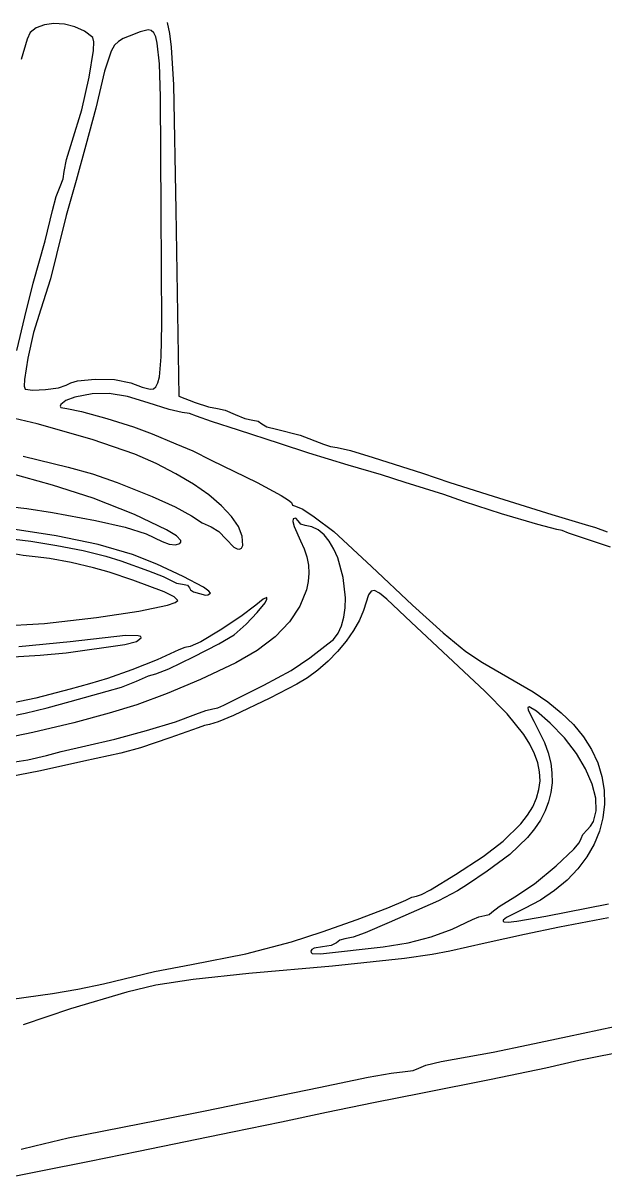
# Model space of a CAD drawing. Extents: x 19 to 1860, y 54 to 866.
# Drawn here: x 1559.1 to 1646.8, y 266.6 to 441.2 of the extents above; entities that cross this region are included whole.
import ezdxf

# ---------------------------------------------------------------- set-up
doc = ezdxf.new("R2010")
doc.units = 0

msp = doc.modelspace()

# ---------------------------------------------------------------- linework, layer by layer
at = {"layer": 'Layer 1'}
for p, q in [((1561.070834, 440.480205), (1560.163163, 439.747183)), ((1562.303401, 440.937584), (1561.070834, 440.480205)), ((1563.75385, 441.116588), (1562.303401, 440.937584)), ((1565.315168, 441.014482), (1563.75385, 441.116588)), ((1566.880341, 440.628536), (1565.315168, 441.014482)), ((1568.342356, 439.956016), (1566.880341, 440.628536)), ((1577.947259, 440.177873), (1576.746151, 439.881696)), ((1578.406197, 440.069892), (1577.947259, 440.177873)), ((1578.782344, 439.727449), (1578.406197, 440.069892)), ((1580.8259, 441.254776), (1581.169404, 439.612503)), ((1559.6874, 438.74125), (1558.8293, 435.69331)), ((1560.163163, 439.747183), (1559.6874, 438.74125)), ((1569.5942, 438.99419), (1568.342356, 439.956016)), ((1569.754059, 438.345173), (1569.5942, 438.99419)), ((1569.702395, 437.040614), (1569.754059, 438.345173)), ((1573.47605, 438.425223), (1572.887045, 437.838479)), ((1574.19863, 438.847214), (1573.47605, 438.425223)), ((1575.1093, 439.22142), (1574.19863, 438.847214)), ((1576.746151, 439.881696), (1575.1093, 439.22142)), ((1579.084415, 439.102729), (1578.782344, 439.727449)), ((1579.321125, 438.14792), (1579.084415, 439.102729)), ((1581.169404, 439.612503), (1581.433982, 437.531893)), ((1569.076463, 433.032579), (1569.702395, 437.040614)), ((1572.3771, 436.970015), (1571.376325, 433.92006)), ((1572.887045, 437.838479), (1572.3771, 436.970015)), ((1579.633321, 435.056785), (1579.321125, 438.14792)), ((1581.433982, 437.531893), (1581.781969, 431.849026)), ((1579.788653, 430.071542), (1579.633321, 435.056785)), ((1571.376325, 433.92006), (1570.0376, 428.33962)), ((1567.940323, 428.105499), (1569.076463, 433.032579)), ((1581.781969, 431.849026), (1582.1425, 412.95025)), ((1579.9076, 412.88872), (1579.788653, 430.071542)), ((1566.5179, 423.39479), (1567.940323, 428.105499)), ((1570.0376, 428.33962), (1568.5564, 422.75076)), ((1565.651862, 420.611089), (1566.5179, 423.39479)), ((1568.5564, 422.75076), (1567.0747, 417.45604)), ((1565.2917, 418.79677), (1565.651862, 420.611089)), ((1564.6851, 416.5433), (1565.1135, 417.671194)), ((1565.1135, 417.671194), (1565.2917, 418.79677)), ((1567.0747, 417.45604), (1565.588, 412.16133)), ((1564.099262, 415.008663), (1564.6851, 416.5433)), ((1563.5426, 412.90509), (1564.099262, 415.008663)), ((1562.4043, 408.33736), (1563.5426, 412.90509)), ((1565.588, 412.16133), (1564.1533, 406.27832)), ((1579.997308, 395.770681), (1579.9076, 412.88872)), ((1582.1425, 412.95025), (1582.5494, 384.91245)), ((1560.628762, 401.938489), (1562.4043, 408.33736)), ((1564.1533, 406.27832), (1563.253338, 402.587201)), ((1559.3777, 396.86546), (1560.628762, 401.938489)), ((1563.253338, 402.587201), (1561.747, 398.04211)), ((1558.141488, 391.789545), (1559.3777, 396.86546)), ((1561.747, 398.04211), (1560.668509, 394.494544)), ((1579.907619, 390.855682), (1579.997308, 395.770681)), ((1560.668509, 394.494544), (1559.789875, 390.62414)), ((1559.789875, 390.62414), (1559.306678, 387.443721)), ((1579.635337, 387.843384), (1579.907619, 390.855682)), ((1579.408951, 386.927315), (1579.635337, 387.843384)), ((1559.306678, 387.443721), (1559.274488, 386.428763)), ((1559.274488, 386.428763), (1559.4145, 385.96611)), ((1559.4145, 385.96611), (1560.572197, 385.799237)), ((1562.4906, 385.895959), (1564.414028, 386.181161)), ((1564.414028, 386.181161), (1565.5868, 386.57973)), ((1565.5868, 386.57967), (1566.284505, 386.938685)), ((1565.5868, 386.57973), (1565.5868, 386.57967)), ((1566.284505, 386.938685), (1567.304664, 387.213439)), ((1567.304664, 387.213439), (1569.964463, 387.497951)), ((1569.964463, 387.497951), (1572.87043, 387.408785)), ((1572.87043, 387.408785), (1575.3268, 386.92152)), ((1575.3268, 386.92152), (1577.026194, 386.272855)), ((1577.026194, 386.272855), (1578.264298, 385.946954)), ((1578.264298, 385.946954), (1578.732141, 386.028473)), ((1578.732141, 386.028473), (1579.110788, 386.338803)), ((1579.110788, 386.338803), (1579.408951, 386.927315)), ((1560.572197, 385.799237), (1562.4906, 385.895959)), ((1565.518825, 384.240169), (1564.781975, 383.673373)), ((1566.915, 384.77434), (1565.518825, 384.240169)), ((1569.501261, 385.273778), (1566.915, 384.77434)), ((1572.095538, 385.306283), (1569.501261, 385.273778)), ((1574.851945, 384.859938), (1572.095538, 385.306283)), ((1577.9246, 383.92283), (1574.851945, 384.859938)), ((1582.5494, 384.91245), (1585.009, 383.97638)), ((1561.200037, 380.720721), (1552.408973, 382.810913)), ((1564.781975, 383.673373), (1564.693434, 383.424497)), ((1564.693434, 383.424497), (1564.808888, 383.223573)), ((1564.808888, 383.223573), (1565.704, 383.04039)), ((1565.704, 383.04039), (1567.902563, 382.599101)), ((1567.902563, 382.599101), (1571.7056, 381.547751)), ((1581.121838, 382.884109), (1577.9246, 383.92283)), ((1583.0953, 382.45207), (1581.121838, 382.884109)), ((1584.174588, 382.29495), (1583.0953, 382.45207)), ((1585.009, 383.97638), (1587.023725, 383.315276)), ((1587.023725, 383.315276), (1588.414, 383.04031)), ((1588.414, 383.04031), (1589.57875, 382.782144)), ((1589.57875, 382.782144), (1591.0507, 382.16148)), ((1569.528183, 378.378704), (1561.200037, 380.720721)), ((1571.7056, 381.547751), (1575.725163, 380.295119)), ((1585.2223, 381.91721), (1584.174588, 382.29495)), ((1587.506688, 381.073259), (1585.2223, 381.91721)), ((1591.5598, 379.79526), (1587.506688, 381.073259)), ((1591.0507, 382.16148), (1592.538113, 381.539741)), ((1592.538113, 381.539741), (1593.7397, 381.27903)), ((1593.7397, 381.27903), (1594.540088, 381.12318)), ((1594.540088, 381.12318), (1595.0623, 380.75211)), ((1595.0623, 380.75211), (1595.856613, 380.298688)), ((1575.725163, 380.295119), (1578.5733, 379.24998)), ((1578.5733, 379.24998), (1582.1151, 377.73896)), ((1597.7582, 377.77755), (1591.5598, 379.79526)), ((1595.856613, 380.298688), (1597.3107, 379.94341)), ((1597.3107, 379.94341), (1600.860888, 379.053122)), ((1600.860888, 379.053122), (1604.3918, 377.66674)), ((1575.9171, 376.1671), (1569.528183, 378.378704)), ((1582.1151, 377.73896), (1584.673038, 376.644128)), ((1602.1853, 376.30128), (1597.7582, 377.77755)), ((1604.3918, 377.66674), (1605.408663, 377.306944)), ((1605.408663, 377.306944), (1606.4136, 377.15729)), ((1559.0929, 375.86866), (1565.8815, 374.22275)), ((1579.146396, 374.738165), (1575.9171, 376.1671)), ((1584.673038, 376.644128), (1587.4277, 375.27739)), ((1608.0884, 374.50244), (1602.1853, 376.30128)), ((1606.4136, 377.15729), (1608.431038, 376.724565)), ((1608.431038, 376.724565), (1611.8818, 375.68419)), ((1611.8818, 375.68419), (1619.3049, 373.28104)), ((1565.8815, 374.22275), (1569.5411, 373.202899)), ((1582.10893, 373.216348), (1579.146396, 374.738165)), ((1587.4277, 375.27739), (1594.3639, 371.8639)), ((1613.1058, 373.04275), (1608.0884, 374.50244)), ((1563.5207, 371.4937), (1557.0274, 373.29061)), ((1569.5411, 373.202899), (1573.2601, 371.87131)), ((1584.766408, 371.630908), (1582.10893, 373.216348)), ((1616.6669, 371.88012), (1613.1058, 373.04275)), ((1619.3049, 373.28104), (1623.4369, 371.87591)), ((1569.683731, 369.506517), (1563.5207, 371.4937)), ((1573.2601, 371.87131), (1578.5728, 369.75631)), ((1587.080537, 370.011108), (1584.766408, 371.630908)), ((1594.3639, 371.8639), (1598.011713, 369.945345)), ((1619.599, 370.98022), (1616.6669, 371.88012)), ((1622.5313, 370.06622), (1619.599, 370.98022)), ((1623.4369, 371.87591), (1629.9303, 369.82167)), ((1554.7475, 368.522609), (1559.657595, 367.955933)), ((1575.8669, 367.065465), (1569.683731, 369.506517)), ((1578.5728, 369.75631), (1582.01135, 368.226946)), ((1589.013025, 368.386206), (1587.080537, 370.011108)), ((1598.011713, 369.945345), (1599.121427, 369.244174)), ((1599.121427, 369.244174), (1599.529, 368.84705)), ((1599.529, 368.84705), (1599.713888, 368.483891)), ((1599.713888, 368.483891), (1600.1585, 368.33284)), ((1625.613609, 368.957609), (1622.5313, 370.06622)), ((1631.18815, 367.180191), (1625.613609, 368.957609)), ((1629.9303, 369.82167), (1638.7848, 367.03991)), ((1559.657595, 367.955933), (1563.5207, 367.37362)), ((1563.5207, 367.37362), (1570.001192, 366.163445)), ((1580.711994, 364.755656), (1575.8669, 367.065465)), ((1582.01135, 368.226946), (1584.4758, 366.84225)), ((1584.4758, 366.84225), (1586.0742, 365.827599)), ((1590.525577, 366.785463), (1589.013025, 368.386206)), ((1591.579899, 365.238141), (1590.525577, 366.785463)), ((1600.1585, 368.33284), (1601.24185, 367.857605)), ((1601.24185, 367.857605), (1602.9621, 366.71502)), ((1602.9621, 366.71502), (1605.9294, 364.50888)), ((1636.683941, 365.529991), (1631.18815, 367.180191)), ((1638.7848, 367.03991), (1643.8023, 365.56066)), ((1564.063981, 363.827389), (1556.598674, 364.976071)), ((1570.001192, 366.163445), (1574.493988, 365.144628)), ((1574.493988, 365.144628), (1577.632264, 364.150121)), ((1586.0742, 365.827599), (1587.4302, 365.18791)), ((1587.4302, 365.18791), (1588.592938, 364.49086)), ((1592.1377, 363.7735), (1591.579899, 365.238141)), ((1599.8097, 366.42376), (1599.750653, 366.026568)), ((1599.750653, 366.026568), (1599.938375, 365.269105)), ((1600.22, 366.517279), (1599.8097, 366.42376)), ((1599.938375, 365.269105), (1600.9096, 363.10849)), ((1600.5445, 366.12665), (1600.22, 366.517279)), ((1600.960288, 365.607303), (1600.5445, 366.12665)), ((1601.5893, 365.3913), (1600.960288, 365.607303)), ((1602.619524, 365.223271), (1601.5893, 365.3913)), ((1603.576452, 364.745402), (1602.619524, 365.223271)), ((1639.53, 364.80303), (1636.683941, 365.529991)), ((1643.8023, 365.56066), (1645.390963, 365.121824)), ((1645.390963, 365.121824), (1647.1381, 364.45516)), ((1552.028047, 364.064812), (1560.2738, 363.02928)), ((1570.432948, 362.512219), (1564.063981, 363.827389)), ((1577.632264, 364.150121), (1580.0492, 363.01288)), ((1582.208321, 363.832814), (1580.711994, 364.755656)), ((1582.8608, 363.1622), (1582.208321, 363.832814)), ((1588.592938, 364.49086), (1589.7265, 363.33835)), ((1589.7265, 363.33835), (1590.868734, 362.147645)), ((1592.1372, 363.77346), (1592.1377, 363.7735)), ((1592.204116, 362.388663), (1592.1372, 363.77346)), ((1604.452501, 363.997023), (1603.576452, 364.745402)), ((1605.240086, 363.017462), (1604.452501, 363.997023)), ((1605.9294, 364.50888), (1611.6216, 359.21417)), ((1640.357638, 364.645913), (1639.53, 364.80303)), ((1641.3007, 364.26816), (1640.357638, 364.645913)), ((1647.6381, 362.12914), (1641.3007, 364.26816)), ((1560.2738, 363.02928), (1564.186752, 362.398974)), ((1564.186752, 362.398974), (1568.147338, 361.61233)), ((1568.147338, 361.61233), (1571.565355, 360.797449)), ((1575.5695, 361.04399), (1570.432948, 362.512219)), ((1580.0492, 363.01288), (1581.092117, 362.607519)), ((1581.092117, 362.607519), (1582.058787, 362.505296)), ((1582.058787, 362.505296), (1582.723564, 362.694225)), ((1582.723564, 362.694225), (1582.872228, 362.894126)), ((1582.872228, 362.894126), (1582.8608, 363.16232)), ((1582.8608, 363.16232), (1582.8608, 363.1622)), ((1590.868734, 362.147645), (1591.345596, 361.884495)), ((1591.345596, 361.884495), (1591.73795, 361.838904)), ((1591.73795, 361.838904), (1592.029541, 362.007937)), ((1592.029541, 362.007937), (1592.204116, 362.388663)), ((1600.9096, 363.10849), (1601.474801, 361.903516)), ((1601.474801, 361.903516), (1601.869047, 360.679088)), ((1605.931624, 361.846047), (1605.240086, 363.017462)), ((1606.51953, 360.522108), (1605.931624, 361.846047)), ((1559.115638, 360.855206), (1556.8884, 361.26458)), ((1560.936, 360.68494), (1559.115638, 360.855206)), ((1563.07055, 360.427065), (1560.936, 360.68494)), ((1566.351925, 359.802715), (1563.07055, 360.427065)), ((1569.711338, 359.035805), (1566.351925, 359.802715)), ((1571.565355, 360.797449), (1573.8506, 360.08243)), ((1573.8506, 360.08243), (1577.9828, 358.57431)), ((1579.276273, 359.567998), (1575.5695, 361.04399)), ((1601.869047, 360.679088), (1602.095384, 359.440942)), ((1607.354113, 357.573973), (1606.51953, 360.522108)), ((1572.08, 358.35025), (1569.711338, 359.035805)), ((1575.6219, 357.15795), (1572.08, 358.35025)), ((1577.9828, 358.57431), (1580.23195, 357.705906)), ((1583.218238, 357.726463), (1579.276273, 359.567998)), ((1602.156855, 358.194814), (1602.056506, 356.946441)), ((1602.095384, 359.440942), (1602.156855, 358.194814)), ((1611.6216, 359.21417), (1617.770622, 353.391541)), ((1580.339013, 355.390588), (1575.6219, 357.15795)), ((1580.23195, 357.705906), (1581.495, 357.05789)), ((1581.495, 357.05789), (1582.203162, 356.711071)), ((1582.203162, 356.711071), (1583.1184, 356.56682)), ((1583.1184, 356.56682), (1583.86875, 356.406675)), ((1586.273383, 356.078859), (1583.218238, 357.726463)), ((1583.86875, 356.406675), (1584.1808, 356.02165)), ((1602.056506, 356.946441), (1601.797381, 355.701558)), ((1607.683162, 354.487684), (1607.354113, 357.573973)), ((1581.845639, 354.628224), (1580.339013, 355.390588)), ((1582.4102, 354.11449), (1581.845639, 354.628224)), ((1584.1808, 356.02165), (1584.325295, 355.693055)), ((1584.325295, 355.693055), (1584.766988, 355.395544)), ((1584.766988, 355.395544), (1586.5912, 354.87017)), ((1587.117771, 355.502617), (1586.273383, 356.078859)), ((1586.5912, 354.87017), (1586.94735, 354.934423)), ((1586.94735, 354.934423), (1587.3197, 355.18466)), ((1587.3197, 355.18466), (1587.117771, 355.502617)), ((1587.3197, 355.18466), (1587.3197, 355.18466)), ((1595.8538, 354.543), (1595.263763, 354.293989)), ((1595.844757, 354.267222), (1595.8538, 354.543)), ((1601.797381, 355.701558), (1600.814988, 353.245209)), ((1607.639153, 352.991054), (1607.683162, 354.487684)), ((1611.160494, 354.951527), (1610.3908, 352.5957)), ((1611.541802, 355.494034), (1611.160494, 354.951527)), ((1612.059225, 355.57888), (1611.541802, 355.494034)), ((1612.81662, 355.180521), (1612.059225, 355.57888)), ((1613.917844, 354.273415), (1612.81662, 355.180521)), ((1576.5599, 352.476253), (1580.843525, 353.375965)), ((1580.843525, 353.375965), (1582.005519, 353.772159)), ((1582.005519, 353.772159), (1582.4102, 354.11449)), ((1594.1521, 353.38986), (1591.926073, 351.671436)), ((1595.263763, 354.293989), (1594.1521, 353.38986)), ((1594.3888, 352.269221), (1595.565478, 353.759813)), ((1595.565478, 353.759813), (1595.844757, 354.267222)), ((1600.814988, 353.245209), (1599.234033, 350.871657)), ((1607.446008, 351.577872), (1607.639153, 352.991054)), ((1617.5672, 350.83079), (1613.917844, 354.273415)), ((1617.770622, 353.391541), (1622.4248, 349.191889)), ((1562.3402, 350.62734), (1570.183925, 351.523871)), ((1570.183925, 351.523871), (1576.5599, 352.476253)), ((1591.926073, 351.671436), (1588.822763, 349.61053)), ((1592.708947, 350.509471), (1594.3888, 352.269221)), ((1607.096144, 350.287467), (1607.446008, 351.577872)), ((1609.791046, 351.113915), (1608.911428, 349.555423)), ((1610.3908, 352.5957), (1609.791046, 351.113915)), ((1553.523498, 350.142232), (1562.3402, 350.62734)), ((1562.3402, 350.62734), (1562.3402, 350.62734)), ((1588.822763, 349.61053), (1585.91042, 347.880322)), ((1590.9111, 348.91881), (1592.708947, 350.509471)), ((1599.234033, 350.871657), (1597.078877, 348.626794)), ((1606.581978, 349.159168), (1607.096144, 350.287467)), ((1608.911428, 349.555423), (1607.798508, 347.971829)), ((1628.6933, 340.40029), (1617.5672, 350.83079)), ((1566.1769, 347.86613), (1558.438836, 347.080294)), ((1574.53925, 348.790899), (1566.1769, 347.86613)), ((1574.413125, 347.445305), (1576.172528, 347.930125)), ((1576.449219, 348.781417), (1574.53925, 348.790899)), ((1576.172528, 347.930125), (1576.8821, 348.45941)), ((1576.848559, 348.659383), (1576.449219, 348.781417)), ((1576.8821, 348.45941), (1576.848559, 348.659383)), ((1585.91042, 347.880322), (1584.2573, 347.15399)), ((1584.7804, 345.570244), (1588.593641, 347.541605)), ((1588.593641, 347.541605), (1590.9111, 348.91881)), ((1597.078877, 348.626794), (1594.373879, 346.556508)), ((1602.2977, 345.43045), (1605.0304, 347.5462)), ((1605.0304, 347.5462), (1605.895924, 348.232302)), ((1605.895924, 348.232302), (1606.581978, 349.159168)), ((1607.798508, 347.971829), (1606.49885, 346.414738)), ((1622.4248, 349.191889), (1625.852878, 346.382202)), ((1555.930653, 345.500971), (1561.654759, 345.824679)), ((1561.654759, 345.824679), (1565.5867, 346.172)), ((1565.5867, 346.172), (1574.413125, 347.445305)), ((1565.5867, 346.172), (1565.5867, 346.172)), ((1582.5501, 346.63091), (1579.329698, 345.148146)), ((1583.474313, 347.000341), (1582.5501, 346.63091)), ((1584.2573, 347.15399), (1583.474313, 347.000341)), ((1594.373879, 346.556508), (1591.1434, 344.70669)), ((1606.49885, 346.414738), (1605.059017, 344.935754)), ((1625.852878, 346.382202), (1628.3236, 344.72947)), ((1579.329698, 345.148146), (1575.502838, 343.609571)), ((1581.075309, 343.802438), (1584.7804, 345.570244)), ((1591.1434, 344.70669), (1585.812066, 342.184613)), ((1599.493862, 343.549795), (1602.2977, 345.43045)), ((1605.059017, 344.935754), (1603.525572, 343.586483)), ((1628.3236, 344.72947), (1635.968125, 340.323893)), ((1571.844333, 342.309041), (1569.129, 341.54041)), ((1575.502838, 343.609571), (1571.844333, 342.309041)), ((1576.1758, 341.92835), (1577.988375, 342.710556)), ((1577.988375, 342.710556), (1579.0823, 343.0359)), ((1579.0823, 343.0359), (1581.075309, 343.802438)), ((1595.3971, 341.31085), (1599.493862, 343.549795)), ((1601.945079, 342.41853), (1600.3641, 341.4835)), ((1603.525572, 343.586483), (1601.945079, 342.41853)), ((1566.1773, 340.71035), (1561.016288, 339.347704)), ((1569.129, 341.54041), (1566.1773, 340.71035)), ((1571.7853, 340.39768), (1573.927225, 341.021869)), ((1573.927225, 341.021869), (1576.1758, 341.92835)), ((1585.812066, 342.184613), (1580.827025, 340.061943)), ((1589.3545, 338.27897), (1595.3971, 341.31085)), ((1600.3641, 341.4835), (1596.2824, 339.35264)), ((1561.016288, 339.347704), (1553.1909, 337.72525)), ((1562.722238, 337.884298), (1566.1773, 338.86271)), ((1566.1773, 338.86271), (1571.7853, 340.39768)), ((1580.827025, 340.061943), (1576.234422, 338.357131)), ((1596.2824, 339.35264), (1590.833913, 336.739025)), ((1632.070874, 337.013565), (1628.6933, 340.40029)), ((1635.968125, 340.323893), (1638.175703, 338.799162)), ((1638.175703, 338.799162), (1640.1967, 337.1591)), ((1553.486, 335.88027), (1559.3889, 337.09328)), ((1559.3889, 337.09328), (1562.722238, 337.884298)), ((1572.0804, 337.08863), (1566.7677, 335.65421)), ((1576.234422, 338.357131), (1572.0804, 337.08863)), ((1585.1562, 336.93018), (1586.662813, 337.502953)), ((1586.662813, 337.502953), (1587.673, 337.74118)), ((1587.673, 337.74118), (1588.4377, 337.899158)), ((1588.4377, 337.899158), (1589.3545, 338.27897)), ((1635.361225, 338.066608), (1635.173432, 337.959263)), ((1635.173432, 337.959263), (1635.230466, 337.562428)), ((1635.230466, 337.562428), (1636.0829, 335.89982)), ((1636.467397, 337.413294), (1635.361225, 338.066608)), ((1638.5412, 335.60342), (1636.467397, 337.413294)), ((1640.1967, 337.1591), (1642.035185, 335.396968)), ((1566.7677, 335.65421), (1560.5696, 334.19891)), ((1577.7114, 334.467209), (1582.068103, 335.800224)), ((1582.068103, 335.800224), (1585.1562, 336.93018)), ((1587.2134, 335.38787), (1586.4273, 335.235918)), ((1588.486389, 335.770654), (1587.2134, 335.38787)), ((1590.833913, 336.739025), (1588.486389, 335.770654)), ((1634.569477, 333.890491), (1632.070874, 337.013565)), ((1636.0829, 335.89982), (1637.706016, 332.672949)), ((1640.694371, 333.358665), (1638.5412, 335.60342)), ((1642.035185, 335.396968), (1643.565615, 333.534846)), ((1560.5696, 334.19891), (1552.3053, 332.4941)), ((1572.922697, 333.171579), (1577.7114, 334.467209)), ((1585.5014, 334.87059), (1581.2297, 333.3499)), ((1586.4273, 335.235918), (1585.5014, 334.87059)), ((1635.491159, 332.41151), (1634.569477, 333.890491)), ((1643.565615, 333.534846), (1644.791572, 331.591801)), ((1564.856587, 331.328426), (1568.5386, 332.15378)), ((1568.5386, 332.15378), (1572.922697, 333.171579)), ((1576.8025, 331.84818), (1573.851, 331.0437)), ((1581.2297, 333.3499), (1576.8025, 331.84818)), ((1636.195494, 330.978869), (1635.491159, 332.41151)), ((1637.706016, 332.672949), (1638.251033, 331.10793)), ((1642.484984, 331.02317), (1640.694371, 333.358665)), ((1554.6666, 329.25545), (1559.807737, 330.075859)), ((1559.807737, 330.075859), (1562.6355, 330.70111)), ((1562.6355, 330.70111), (1564.856587, 331.328426)), ((1573.851, 331.0437), (1568.2432, 329.83192)), ((1636.683279, 329.58604), (1636.195494, 330.978869)), ((1638.251033, 331.10793), (1638.618003, 329.574052)), ((1643.885931, 328.675492), (1642.484984, 331.02317)), ((1644.791572, 331.591801), (1645.716638, 329.586902)), ((1561.69993, 328.395059), (1554.959738, 327.097033)), ((1568.2432, 329.83192), (1561.69993, 328.395059)), ((1636.955312, 328.2265), (1636.683279, 329.58604)), ((1638.618003, 329.574052), (1638.806662, 328.070464)), ((1644.8701, 326.394188), (1643.885931, 328.675492)), ((1645.716638, 329.586902), (1646.344394, 327.539215)), ((1636.855317, 325.581186), (1637.012392, 326.893724)), ((1637.012392, 326.893724), (1636.955312, 328.2265)), ((1638.816745, 326.596313), (1638.647987, 325.150747)), ((1638.806662, 328.070464), (1638.816745, 326.596313)), ((1646.344394, 327.539215), (1646.678423, 325.46781)), ((1636.484884, 324.282363), (1636.855317, 325.581186)), ((1638.647987, 325.150747), (1638.300125, 323.732915)), ((1645.410382, 324.257812), (1644.8701, 326.394188)), ((1646.678423, 325.46781), (1646.722306, 323.391753)), ((1635.901892, 322.990729), (1636.484884, 324.282363)), ((1638.300125, 323.732915), (1637.772893, 322.341964)), ((1645.479666, 322.344921), (1645.410382, 324.257812)), ((1646.722306, 323.391753), (1646.479625, 321.330113)), ((1634.101425, 320.40293), (1635.10714, 321.69976)), ((1635.10714, 321.69976), (1635.901892, 322.990729)), ((1637.772893, 322.341964), (1637.066027, 320.977043)), ((1645.050842, 320.734072), (1645.479666, 322.344921)), ((1646.479625, 321.330113), (1645.953962, 319.301956)), ((1631.4603, 317.76559), (1634.101425, 320.40293)), ((1636.179262, 319.637299), (1635.112334, 318.321881)), ((1637.066027, 320.977043), (1636.179262, 319.637299)), ((1644.0968, 319.50382), (1644.641168, 320.066461)), ((1644.641168, 320.066461), (1645.050842, 320.734072)), ((1635.112334, 318.321881), (1632.436931, 315.760612)), ((1642.91876, 317.54933), (1643.2116, 318.16699)), ((1643.2116, 318.16699), (1643.471612, 318.809035)), ((1643.471612, 318.809035), (1644.0968, 319.50382)), ((1645.953962, 319.301956), (1645.148899, 317.326351)), ((1628.417725, 315.471532), (1631.4603, 317.76559)), ((1639.462475, 314.046256), (1642.118266, 316.588024)), ((1642.118266, 316.588024), (1642.91876, 317.54933)), ((1645.148899, 317.326351), (1644.068018, 315.422366)), ((1624.291925, 312.742599), (1628.417725, 315.471532)), ((1632.436931, 315.760612), (1629.0377, 313.28642)), ((1644.068018, 315.422366), (1642.7149, 313.609067)), ((1620.477937, 310.459434), (1624.291925, 312.742599)), ((1629.0377, 313.28642), (1626.0929, 311.27317)), ((1636.180547, 311.365253), (1639.462475, 314.046256)), ((1642.7149, 313.609067), (1641.093127, 311.905524)), ((1626.0929, 311.27317), (1624.582577, 310.296962)), ((1633.2088, 309.36858), (1636.180547, 311.365253)), ((1641.093127, 311.905524), (1639.206282, 310.330803)), ((1616.7873, 308.91213), (1617.675275, 309.329209)), ((1617.675275, 309.329209), (1618.3708, 309.50268)), ((1618.3708, 309.50268), (1619.123823, 309.760215)), ((1619.123823, 309.760215), (1620.477937, 310.459434)), ((1624.582577, 310.296962), (1621.685213, 308.802256)), ((1630.834763, 307.945581), (1633.2088, 309.36858)), ((1639.206282, 310.330803), (1637.057946, 308.903972)), ((1609.443925, 305.954013), (1614.071075, 307.710178)), ((1614.071075, 307.710178), (1616.7873, 308.91213)), ((1621.685213, 308.802256), (1614.2869, 305.50659)), ((1629.7331, 307.06151), (1630.834763, 307.945581)), ((1634.6517, 307.6441), (1631.956527, 306.262499)), ((1637.057946, 308.903972), (1634.6517, 307.6441)), ((1637.8982, 306.49931), (1647.3431, 308.33079)), ((1604.173913, 304.105458), (1609.443925, 305.954013)), ((1623.791184, 304.518785), (1626.8227, 305.99499)), ((1626.8227, 305.99499), (1627.79465, 306.394878)), ((1627.79465, 306.394878), (1628.6919, 306.5612)), ((1628.6919, 306.5612), (1629.346038, 306.708166)), ((1629.346038, 306.708166), (1629.7331, 307.06151)), ((1631.464074, 305.853156), (1631.435405, 305.717517)), ((1631.435405, 305.717517), (1631.553213, 305.627394)), ((1631.956527, 306.262499), (1631.464074, 305.853156)), ((1631.553213, 305.627394), (1632.232568, 305.582169)), ((1632.232568, 305.582169), (1633.510767, 305.71444)), ((1633.510767, 305.71444), (1637.8982, 306.49929)), ((1637.8982, 306.49929), (1637.8982, 306.49931)), ((1647.3409, 306.24833), (1639.9622, 304.80886)), ((1599.5291, 302.62634), (1604.173913, 304.105458)), ((1610.6559, 303.97389), (1608.866712, 303.308289)), ((1614.2869, 305.50659), (1610.6559, 303.97389)), ((1620.578225, 303.348115), (1623.791184, 304.518785)), ((1639.9622, 304.80886), (1634.6495, 303.72322)), ((1592.664738, 300.800795), (1599.5291, 302.62634)), ((1606.3178, 302.44316), (1605.550163, 302.027661)), ((1606.842488, 302.858644), (1606.3178, 302.44316)), ((1607.5918, 303.03145), (1606.842488, 302.858644)), ((1608.866712, 303.308289), (1607.5918, 303.03145)), ((1613.3862, 301.8551), (1617.128378, 302.46591)), ((1617.128378, 302.46591), (1620.578225, 303.348115)), ((1628.7465, 302.42353), (1623.4338, 301.21976)), ((1634.6495, 303.72322), (1628.7465, 302.42353)), ((1584.4764, 299.19299), (1592.664738, 300.800795)), ((1602.617814, 301.458742), (1602.4808, 301.20732)), ((1602.4808, 301.20732), (1602.513137, 300.987038)), ((1602.513137, 300.987038), (1602.689039, 300.83877)), ((1602.990863, 301.664633), (1602.617814, 301.458742)), ((1602.689039, 300.83877), (1603.944888, 300.7864)), ((1604.2171, 301.85484), (1602.990863, 301.664633)), ((1603.944888, 300.7864), (1613.3862, 301.85516)), ((1605.550163, 302.027661), (1604.2171, 301.85484)), ((1613.3862, 301.85516), (1613.3862, 301.8551)), ((1620.772195, 300.679865), (1616.560538, 300.06881)), ((1623.4338, 301.21976), (1620.772195, 300.679865)), ((1578.912175, 298.109344), (1584.4764, 299.19299)), ((1605.7248, 298.92338), (1593.132984, 297.816629)), ((1616.560538, 300.06881), (1605.7248, 298.92338)), ((1571.1947, 296.27608), (1578.912175, 298.109344)), ((1584.7404, 296.917852), (1579.092366, 296.043335)), ((1593.132984, 297.816629), (1584.7404, 296.917852)), ((1563.5208, 294.81001), (1567.357712, 295.459056)), ((1567.357712, 295.459056), (1571.1947, 296.27608)), ((1579.092366, 296.043335), (1574.7342, 295.00936)), ((1552.8955, 293.32203), (1563.5208, 294.81001)), ((1574.7342, 295.00936), (1566.255175, 292.473709)), ((1566.255175, 292.473709), (1559.0912, 290.09216)), ((1635.2416, 287.04398), (1641.1444, 288.3348)), ((1641.1444, 288.3348), (1648.2281, 289.82751)), ((1629.9287, 285.98017), (1635.2416, 287.04398)), ((1655.0142, 287.15782), (1642.846163, 284.690078)), ((1622.12265, 284.567595), (1629.9287, 285.98017)), ((1642.846163, 284.690078), (1637.8956, 283.55219)), ((1614.583577, 282.797323), (1616.6902, 283.02916)), ((1616.6902, 283.02916), (1617.908387, 283.181827)), ((1617.908387, 283.181827), (1618.7428, 283.54889)), ((1618.7428, 283.54889), (1619.810816, 283.994098)), ((1619.810816, 283.994098), (1622.12265, 284.567595)), ((1637.8956, 283.55219), (1629.6316, 281.8366)), ((1603.6606, 280.65495), (1611.099137, 282.213076)), ((1611.099137, 282.213076), (1614.583577, 282.797323)), ((1629.6316, 281.8366), (1619.3012, 279.78703)), ((1586.5421, 277.13332), (1603.6606, 280.65495)), ((1619.3012, 279.78703), (1611.9226, 278.33222)), ((1611.9226, 278.33222), (1604.8391, 276.88576)), ((1579.4584, 275.69439), (1586.5421, 277.13332)), ((1604.8391, 276.88576), (1598.0505, 275.41071)), ((1565.8816, 273.02314), (1579.4584, 275.69439)), ((1598.0505, 275.41071), (1590.6719, 273.89825)), ((1560.864, 271.85014), (1565.8816, 273.02314)), ((1583.5884, 272.42673), (1576.5048, 270.95729)), ((1590.6719, 273.89825), (1583.5884, 272.42673)), ((1558.816425, 271.323169), (1560.864, 271.85014)), ((1576.5048, 270.95729), (1569.1261, 269.48639)), ((1569.1261, 269.48639), (1561.7474, 268.00805)), ((1561.7474, 268.00805), (1554.3685, 266.55166))]:
    msp.add_line(p, q, dxfattribs=at)

doc.saveas('drawing.dxf')
